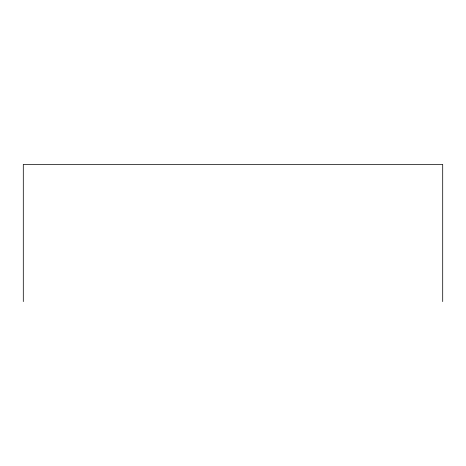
<?xml version="1.0" encoding="UTF-8"?>
<svg xmlns="http://www.w3.org/2000/svg" width="466" height="466" viewBox="0 0 466 466"><rect width="100%" height="100%" fill="white"/><g stroke="black" fill="none" stroke-linecap="round" stroke-linejoin="round"><path stroke-width="0.7" d="M442.7 301.595L442.7 164.405L23.3 164.405L23.3 301.595"/></g></svg>
